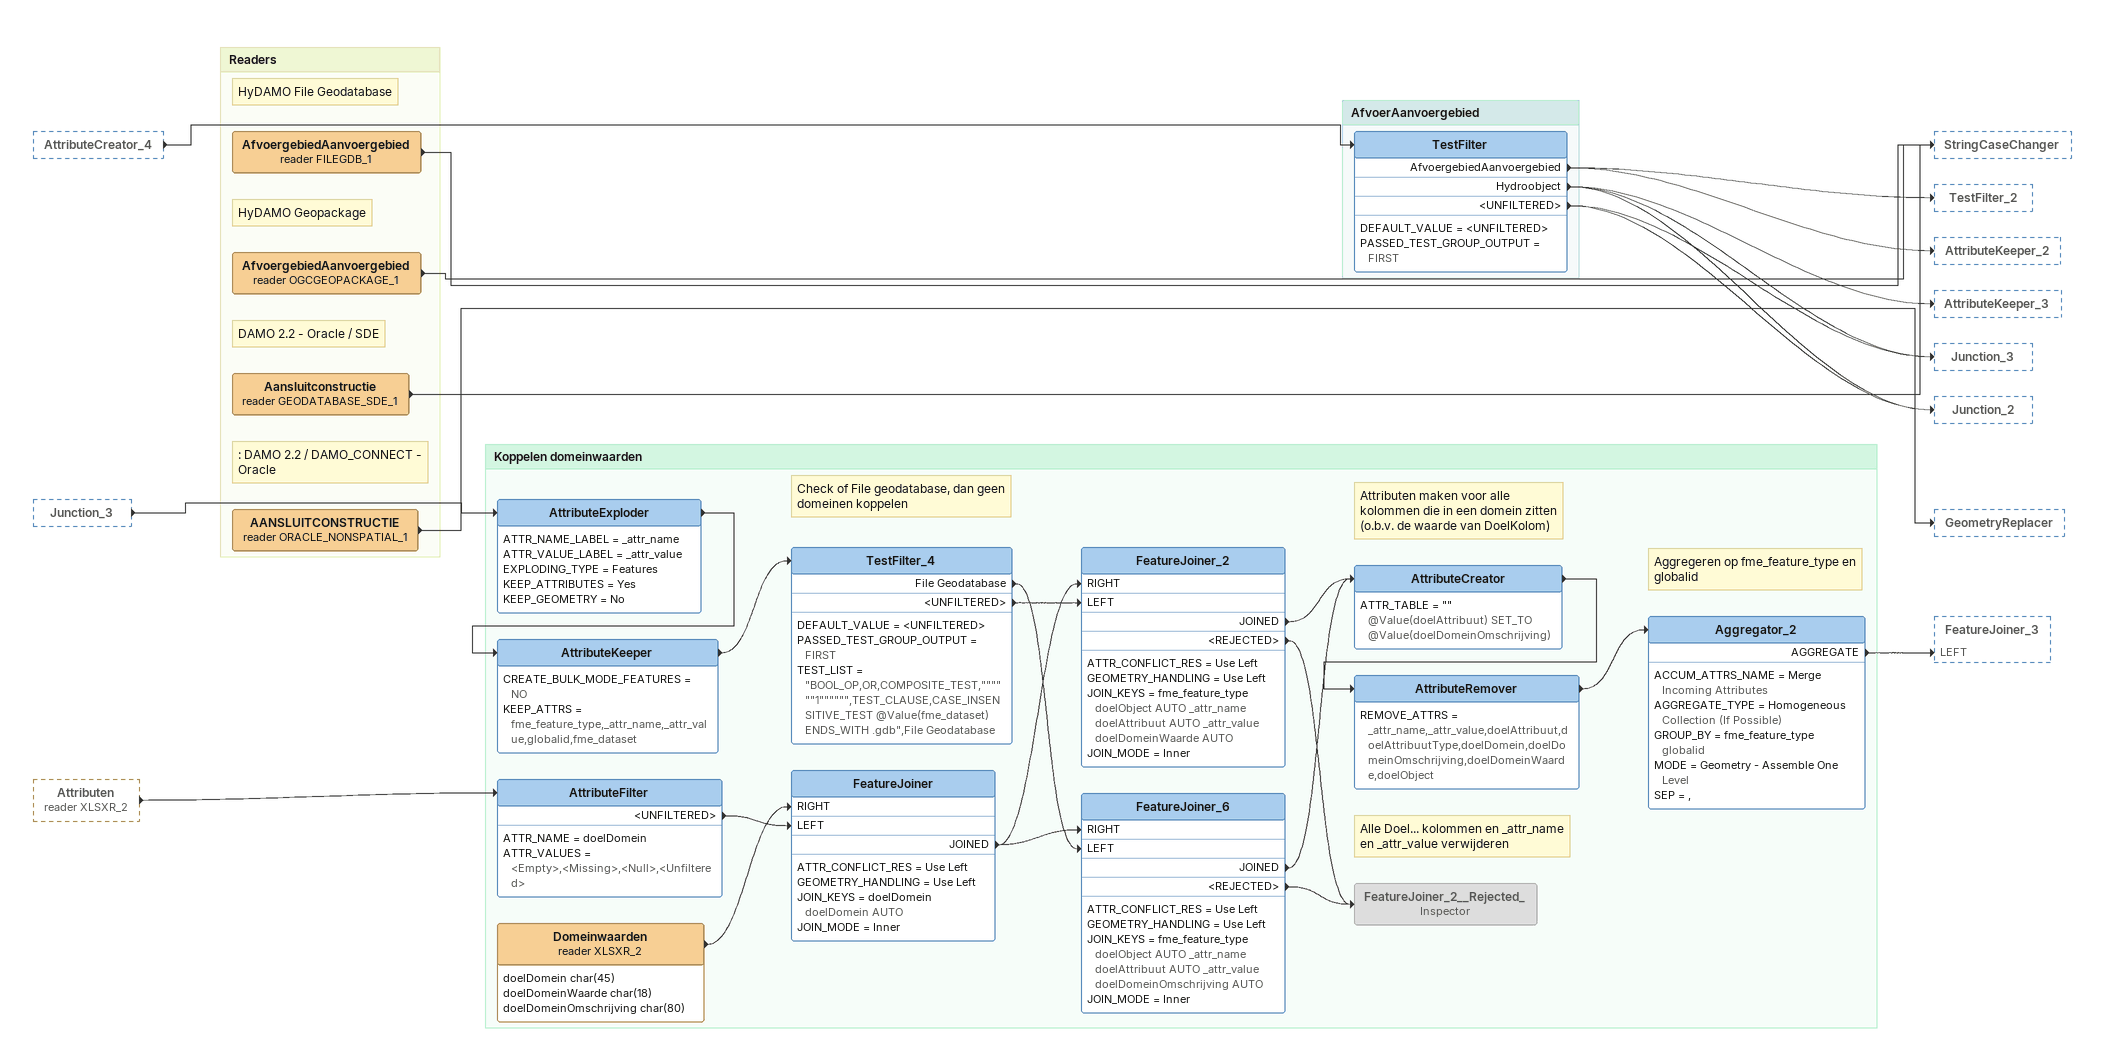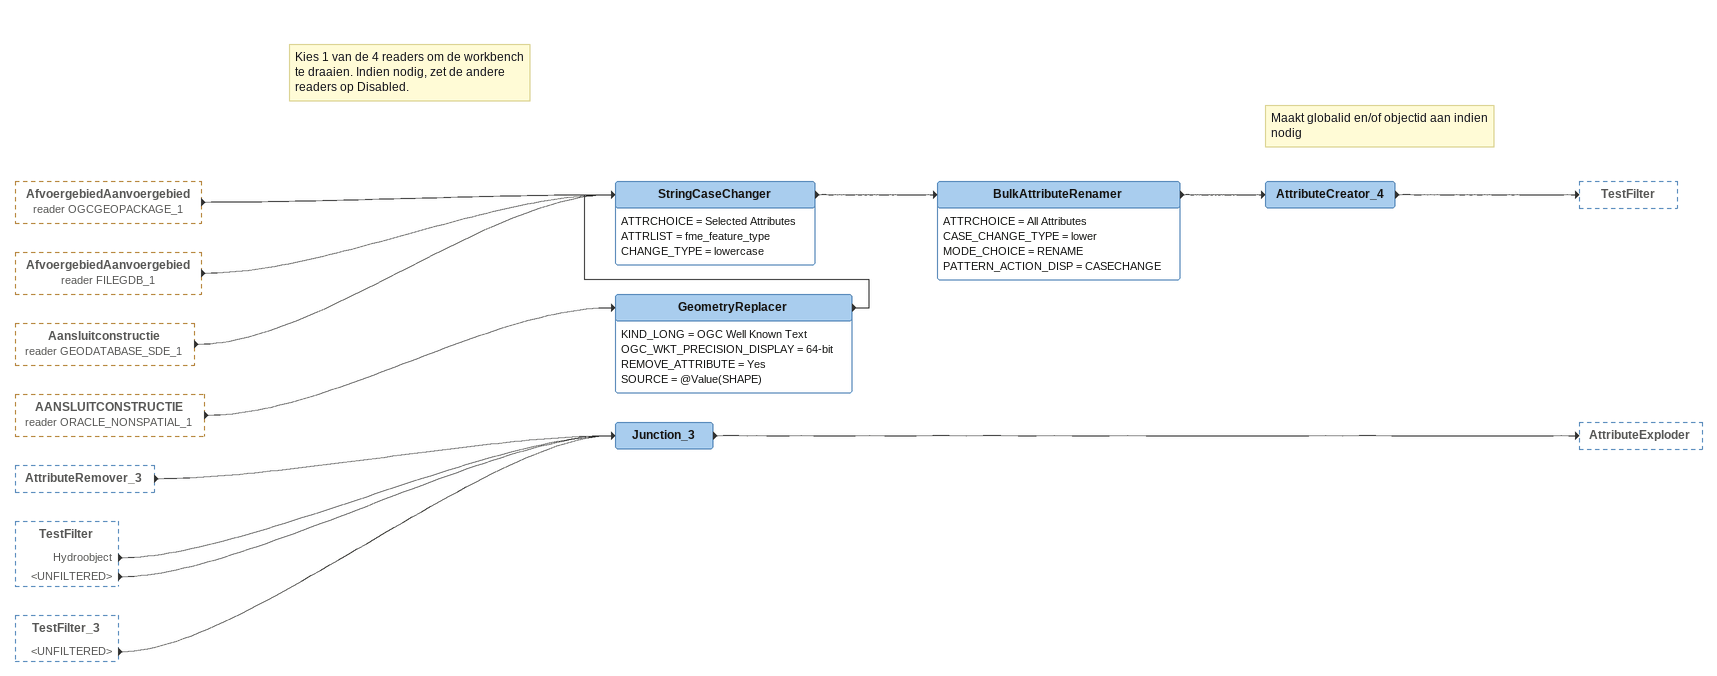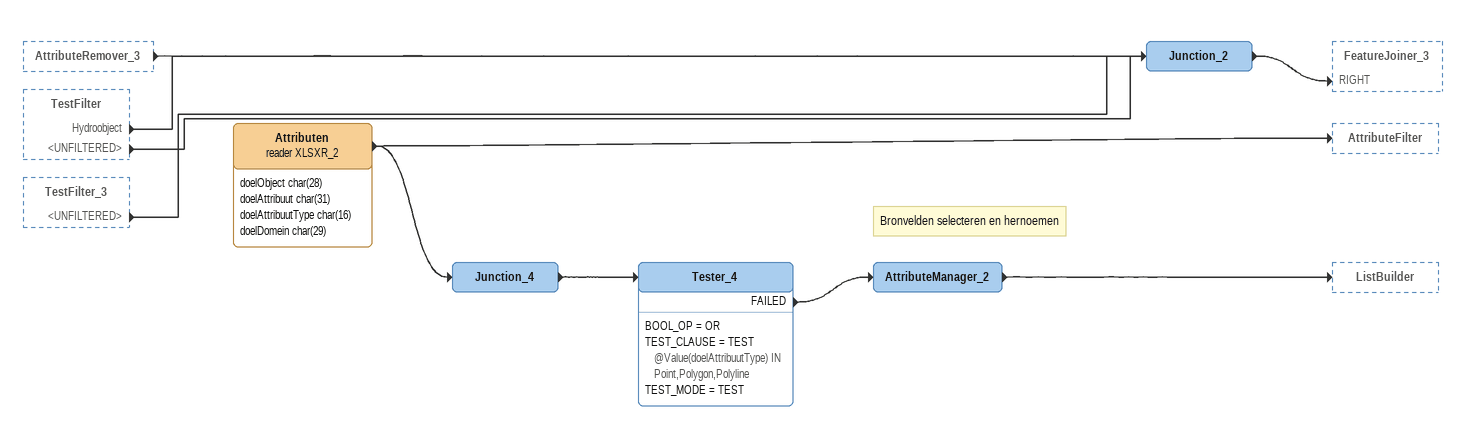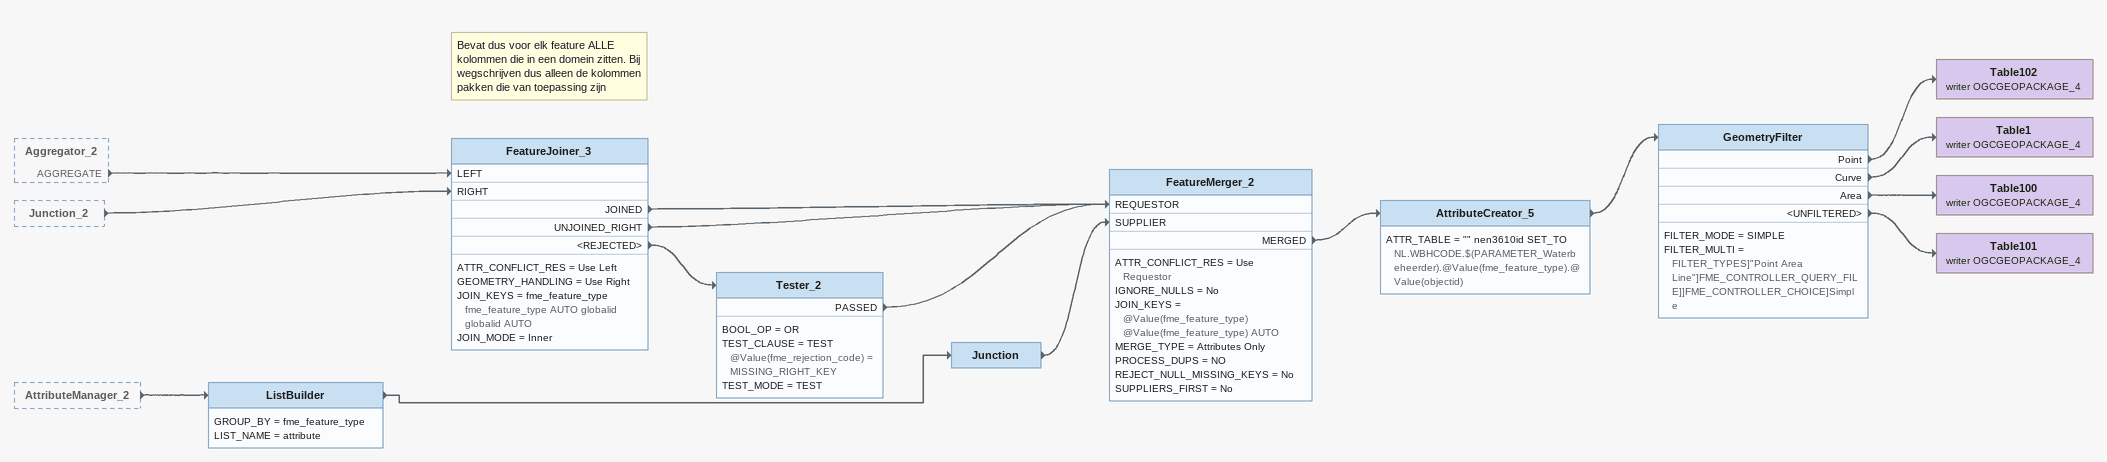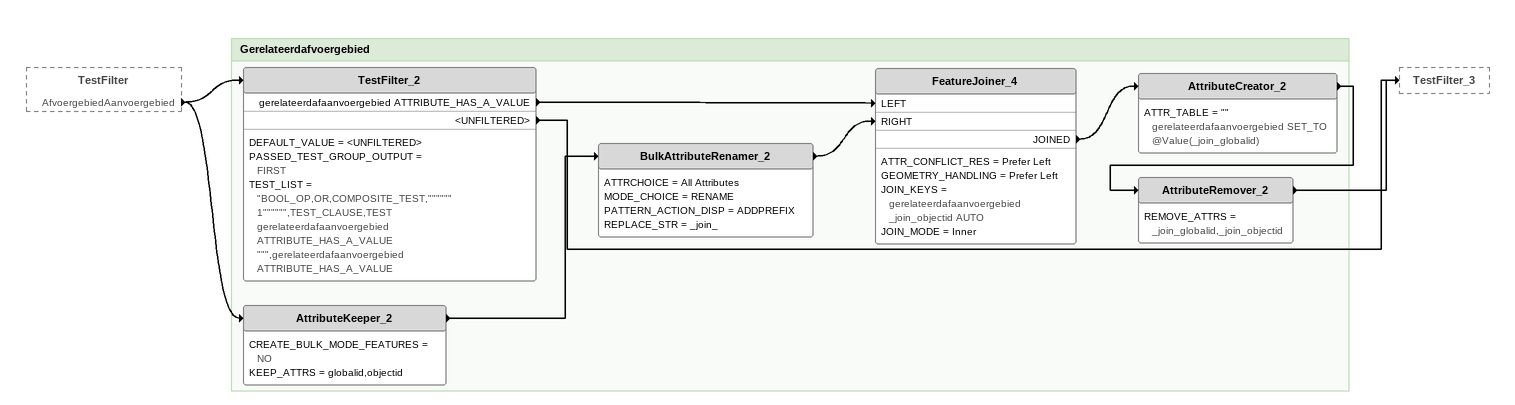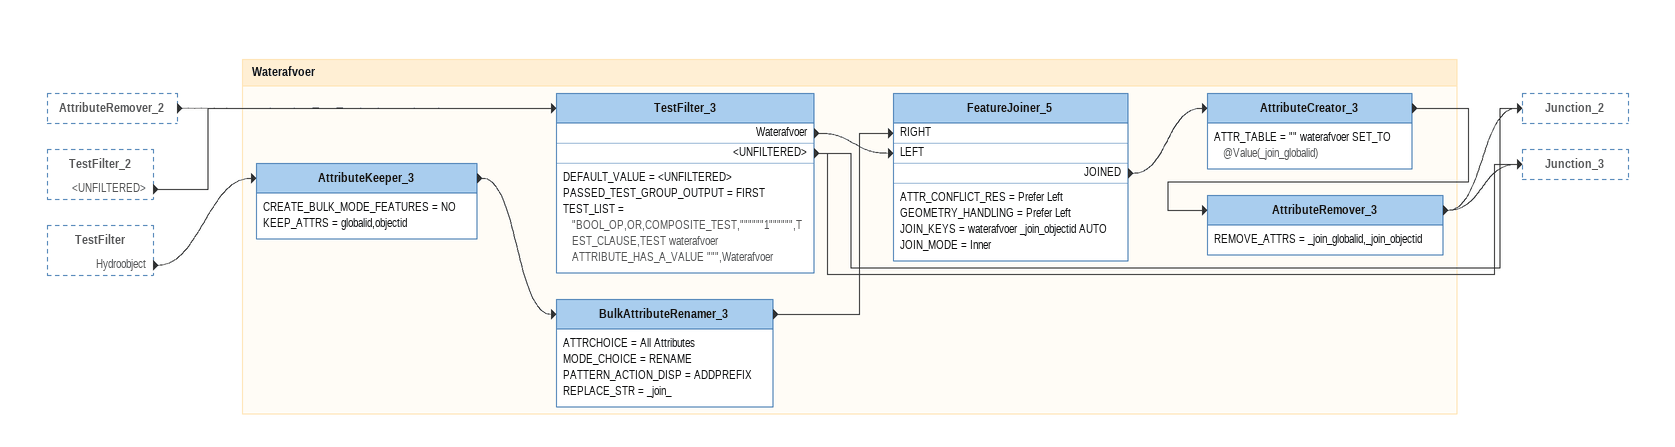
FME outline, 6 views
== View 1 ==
AttributeCreator_4 [outside]
    -> TestFilter
Junction_3 [outside]
    -> AttributeExploder
Attributen (reader XLSXR_2) [outside]
    -> AttributeFilter

Bookmark: Readers
Note: HyDAMO File Geodatabase
AfvoergebiedAanvoergebied (reader FILEGDB_1)
    -> StringCaseChanger
Note: HyDAMO Geopackage
AfvoergebiedAanvoergebied (reader OGCGEOPACKAGE_1)
    -> StringCaseChanger
Note: DAMO 2.2 - Oracle / SDE
Aansluitconstructie (reader GEODATABASE_SDE_1)
    -> StringCaseChanger
Note: : DAMO 2.2 / DAMO_CONNECT - Oracle
AANSLUITCONSTRUCTIE (reader ORACLE_NONSPATIAL_1)
    -> GeometryReplacer

Bookmark: AfvoerAanvoergebied
TestFilter
    DEFAULT_VALUE = <UNFILTERED>
    PASSED_TEST_GROUP_OUTPUT = FIRST
    AfvoergebiedAanvoergebied -> TestFilter_2
    AfvoergebiedAanvoergebied -> AttributeKeeper_2
    Hydroobject -> AttributeKeeper_3
    Hydroobject -> Junction_3
    Hydroobject -> Junction_2
    <UNFILTERED> -> Junction_3
    <UNFILTERED> -> Junction_2

Bookmark: Koppelen domeinwaarden
AttributeExploder
    ATTR_NAME_LABEL = _attr_name
    ATTR_VALUE_LABEL = _attr_value
    EXPLODING_TYPE = Features
    KEEP_ATTRIBUTES = Yes
    KEEP_GEOMETRY = No
    -> AttributeKeeper
AttributeKeeper
    CREATE_BULK_MODE_FEATURES = NO
    KEEP_ATTRS = fme_feature_type,_attr_name,_attr_value,globalid,fme_dataset
    -> TestFilter_4
Note: Check of File geodatabase, dan geen domeinen koppelen
TestFilter_4
    DEFAULT_VALUE = <UNFILTERED>
    PASSED_TEST_GROUP_OUTPUT = FIRST
    TEST_LIST = "BOOL_OP,OR,COMPOSITE_TEST,""""""1"""""",TEST_CLAUSE,CASE_INSENSITIVE_TEST @Value(fme_dataset) ENDS_WITH .gdb",File Geodatabase
    File Geodatabase -> FeatureJoiner_6 [LEFT]
    <UNFILTERED> -> FeatureJoiner_2 [LEFT]
AttributeFilter
    ATTR_NAME = doelDomein
    ATTR_VALUES = <Empty>,<Missing>,<Null>,<Unfiltered>
    <UNFILTERED> -> FeatureJoiner [LEFT]
Domeinwaarden (reader XLSXR_2)
    attributes: doelDomein char(45), doelDomeinWaarde char(18), doelDomeinOmschrijving char(80)
    -> FeatureJoiner [RIGHT]
FeatureJoiner
    ATTR_CONFLICT_RES = Use Left
    GEOMETRY_HANDLING = Use Left
    JOIN_KEYS = doelDomein doelDomein AUTO
    JOIN_MODE = Inner
    JOINED -> FeatureJoiner_2 [RIGHT]
    JOINED -> FeatureJoiner_6 [RIGHT]
FeatureJoiner_2
    ATTR_CONFLICT_RES = Use Left
    GEOMETRY_HANDLING = Use Left
    JOIN_KEYS = fme_feature_type doelObject AUTO _attr_name doelAttribuut AUTO _attr_value doelDomeinWaarde AUTO
    JOIN_MODE = Inner
    JOINED -> AttributeCreator
    <REJECTED> -> FeatureJoiner_2__Rejected_
FeatureJoiner_6
    ATTR_CONFLICT_RES = Use Left
    GEOMETRY_HANDLING = Use Left
    JOIN_KEYS = fme_feature_type doelObject AUTO _attr_name doelAttribuut AUTO _attr_value doelDomeinOmschrijving AUTO
    JOIN_MODE = Inner
    JOINED -> AttributeCreator
    <REJECTED> -> FeatureJoiner_2__Rejected_
Note: Attributen maken voor alle kolommen die in een domein zitten (o.b.v. de waarde van DoelKolom)
AttributeCreator
    ATTR_TABLE = "" @Value(doelAttribuut) SET_TO @Value(doelDomeinOmschrijving)
    -> AttributeRemover
Note: Alle Doel... kolommen en _attr_name en _attr_value verwijderen
AttributeRemover
    REMOVE_ATTRS = _attr_name,_attr_value,doelAttribuut,doelAttribuutType,doelDomein,doelDomeinOmschrijving,doelDomeinWaarde,doelObject
    -> Aggregator_2
Note: Aggregeren op fme_feature_type en globalid
Aggregator_2
    ACCUM_ATTRS_NAME = Merge Incoming Attributes
    AGGREGATE_TYPE = Homogeneous Collection (If Possible)
    GROUP_BY = fme_feature_type globalid
    MODE = Geometry - Assemble One Level
    SEP = ,
    AGGREGATE -> FeatureJoiner_3 [LEFT]
FeatureJoiner_2__Rejected_: Inspector [off]

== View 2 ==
AfvoergebiedAanvoergebied (reader OGCGEOPACKAGE_1) [outside]
    -> StringCaseChanger
AfvoergebiedAanvoergebied (reader FILEGDB_1) [outside]
    -> StringCaseChanger
Aansluitconstructie (reader GEODATABASE_SDE_1) [outside]
    -> StringCaseChanger
AANSLUITCONSTRUCTIE (reader ORACLE_NONSPATIAL_1) [outside]
    -> GeometryReplacer
AttributeRemover_3 [outside]
    -> Junction_3
TestFilter [outside]
    Hydroobject -> Junction_3
    <UNFILTERED> -> Junction_3
TestFilter_3 [outside]
    <UNFILTERED> -> Junction_3
GeometryReplacer
    KIND_LONG = OGC Well Known Text
    OGC_WKT_PRECISION_DISPLAY = 64-bit
    REMOVE_ATTRIBUTE = Yes
    SOURCE = @Value(SHAPE)
    -> StringCaseChanger
Note: Kies 1 van de 4 readers om de workbench te draaien. Indien nodig, zet de andere readers op Disabled.
StringCaseChanger
    ATTRCHOICE = Selected Attributes
    ATTRLIST = fme_feature_type
    CHANGE_TYPE = lowercase
    -> BulkAttributeRenamer
BulkAttributeRenamer
    ATTRCHOICE = All Attributes
    CASE_CHANGE_TYPE = lower
    MODE_CHOICE = RENAME
    PATTERN_ACTION_DISP = CASECHANGE
    -> AttributeCreator_4
Note: Maakt globalid en/of objectid aan indien nodig
AttributeCreator_4
    -> TestFilter
Junction_3
    -> AttributeExploder

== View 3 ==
AttributeRemover_3 [outside]
    -> Junction_2
TestFilter [outside]
    Hydroobject -> Junction_2
    <UNFILTERED> -> Junction_2
TestFilter_3 [outside]
    <UNFILTERED> -> Junction_2
Junction_2
    -> FeatureJoiner_3 [RIGHT]
Attributen (reader XLSXR_2)
    attributes: doelObject char(28), doelAttribuut char(31), doelAttribuutType char(16), doelDomein char(29)
    -> Junction_4
    -> AttributeFilter
Junction_4
    -> Tester_4
Tester_4
    BOOL_OP = OR
    TEST_CLAUSE = TEST @Value(doelAttribuutType) IN Point,Polygon,Polyline
    TEST_MODE = TEST
    FAILED -> AttributeManager_2
Note: Bronvelden selecteren en hernoemen
AttributeManager_2
    -> ListBuilder

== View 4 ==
Aggregator_2 [outside]
    AGGREGATE -> FeatureJoiner_3 [LEFT]
Junction_2 [outside]
    -> FeatureJoiner_3 [RIGHT]
AttributeManager_2 [outside]
    -> ListBuilder
ListBuilder
    GROUP_BY = fme_feature_type
    LIST_NAME = attribute
    -> Junction
Junction
    -> FeatureMerger_2 [SUPPLIER]
Note: Bevat dus voor elk feature ALLE kolommen die in een domein zitten. Bij wegschrijven dus alleen de kolommen pakken die van toepassing zijn
FeatureJoiner_3
    ATTR_CONFLICT_RES = Use Left
    GEOMETRY_HANDLING = Use Right
    JOIN_KEYS = fme_feature_type fme_feature_type AUTO globalid globalid AUTO
    JOIN_MODE = Inner
    JOINED -> FeatureMerger_2 [REQUESTOR]
    UNJOINED_RIGHT -> FeatureMerger_2 [REQUESTOR]
    <REJECTED> -> Tester_2
Tester_2
    BOOL_OP = OR
    TEST_CLAUSE = TEST @Value(fme_rejection_code) = MISSING_RIGHT_KEY
    TEST_MODE = TEST
    PASSED -> FeatureMerger_2 [REQUESTOR]
FeatureMerger_2
    ATTR_CONFLICT_RES = Use Requestor
    IGNORE_NULLS = No
    JOIN_KEYS = @Value(fme_feature_type) @Value(fme_feature_type) AUTO
    MERGE_TYPE = Attributes Only
    PROCESS_DUPS = NO
    REJECT_NULL_MISSING_KEYS = No
    SUPPLIERS_FIRST = No
    MERGED -> AttributeCreator_5
AttributeCreator_5
    ATTR_TABLE = "" nen3610id SET_TO NL.WBHCODE.$(PARAMETER_Waterbeheerder).@Value(fme_feature_type).@Value(objectid)
    -> GeometryFilter
GeometryFilter
    FILTER_MODE = SIMPLE
    FILTER_MULTI = FILTER_TYPES]"Point Area Line"]FME_CONTROLLER_QUERY_FILE]]FME_CONTROLLER_CHOICE]Simple
    Point -> Table102 (writer OGCGEOPACKAGE_4)
    Curve -> Table1 (writer OGCGEOPACKAGE_4)
    Area -> Table100 (writer OGCGEOPACKAGE_4)
    <UNFILTERED> -> Table101 (writer OGCGEOPACKAGE_4)
Table102 (writer OGCGEOPACKAGE_4)
Table1 (writer OGCGEOPACKAGE_4)
Table100 (writer OGCGEOPACKAGE_4)
Table101 (writer OGCGEOPACKAGE_4)

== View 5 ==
TestFilter [outside]
    AfvoergebiedAanvoergebied -> TestFilter_2
    AfvoergebiedAanvoergebied -> AttributeKeeper_2

Bookmark: Gerelateerdafvoergebied
TestFilter_2
    DEFAULT_VALUE = <UNFILTERED>
    PASSED_TEST_GROUP_OUTPUT = FIRST
    TEST_LIST = "BOOL_OP,OR,COMPOSITE_TEST,""""""1"""""",TEST_CLAUSE,TEST gerelateerdafaanvoergebied ATTRIBUTE_HAS_A_VALUE """,gerelateerdafaanvoergebied ATTRIBUTE_HAS_A_VALUE
    gerelateerdafaanvoergebied ATTRIBUTE_HAS_A_VALUE -> FeatureJoiner_4 [LEFT]
    <UNFILTERED> -> TestFilter_3
AttributeKeeper_2
    CREATE_BULK_MODE_FEATURES = NO
    KEEP_ATTRS = globalid,objectid
    -> BulkAttributeRenamer_2
BulkAttributeRenamer_2
    ATTRCHOICE = All Attributes
    MODE_CHOICE = RENAME
    PATTERN_ACTION_DISP = ADDPREFIX
    REPLACE_STR = _join_
    -> FeatureJoiner_4 [RIGHT]
FeatureJoiner_4
    ATTR_CONFLICT_RES = Prefer Left
    GEOMETRY_HANDLING = Prefer Left
    JOIN_KEYS = gerelateerdafaanvoergebied _join_objectid AUTO
    JOIN_MODE = Inner
    JOINED -> AttributeCreator_2
AttributeCreator_2
    ATTR_TABLE = "" gerelateerdafaanvoergebied SET_TO @Value(_join_globalid)
    -> AttributeRemover_2
AttributeRemover_2
    REMOVE_ATTRS = _join_globalid,_join_objectid
    -> TestFilter_3

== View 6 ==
AttributeRemover_2 [outside]
    -> TestFilter_3
TestFilter_2 [outside]
    <UNFILTERED> -> TestFilter_3
TestFilter [outside]
    Hydroobject -> AttributeKeeper_3

Bookmark: Waterafvoer
TestFilter_3
    DEFAULT_VALUE = <UNFILTERED>
    PASSED_TEST_GROUP_OUTPUT = FIRST
    TEST_LIST = "BOOL_OP,OR,COMPOSITE_TEST,""""""1"""""",TEST_CLAUSE,TEST waterafvoer ATTRIBUTE_HAS_A_VALUE """,Waterafvoer
    Waterafvoer -> FeatureJoiner_5 [LEFT]
    <UNFILTERED> -> Junction_2
    <UNFILTERED> -> Junction_3
AttributeKeeper_3
    CREATE_BULK_MODE_FEATURES = NO
    KEEP_ATTRS = globalid,objectid
    -> BulkAttributeRenamer_3
BulkAttributeRenamer_3
    ATTRCHOICE = All Attributes
    MODE_CHOICE = RENAME
    PATTERN_ACTION_DISP = ADDPREFIX
    REPLACE_STR = _join_
    -> FeatureJoiner_5 [RIGHT]
FeatureJoiner_5
    ATTR_CONFLICT_RES = Prefer Left
    GEOMETRY_HANDLING = Prefer Left
    JOIN_KEYS = waterafvoer _join_objectid AUTO
    JOIN_MODE = Inner
    JOINED -> AttributeCreator_3
AttributeCreator_3
    ATTR_TABLE = "" waterafvoer SET_TO @Value(_join_globalid)
    -> AttributeRemover_3
AttributeRemover_3
    REMOVE_ATTRS = _join_globalid,_join_objectid
    -> Junction_2
    -> Junction_3
